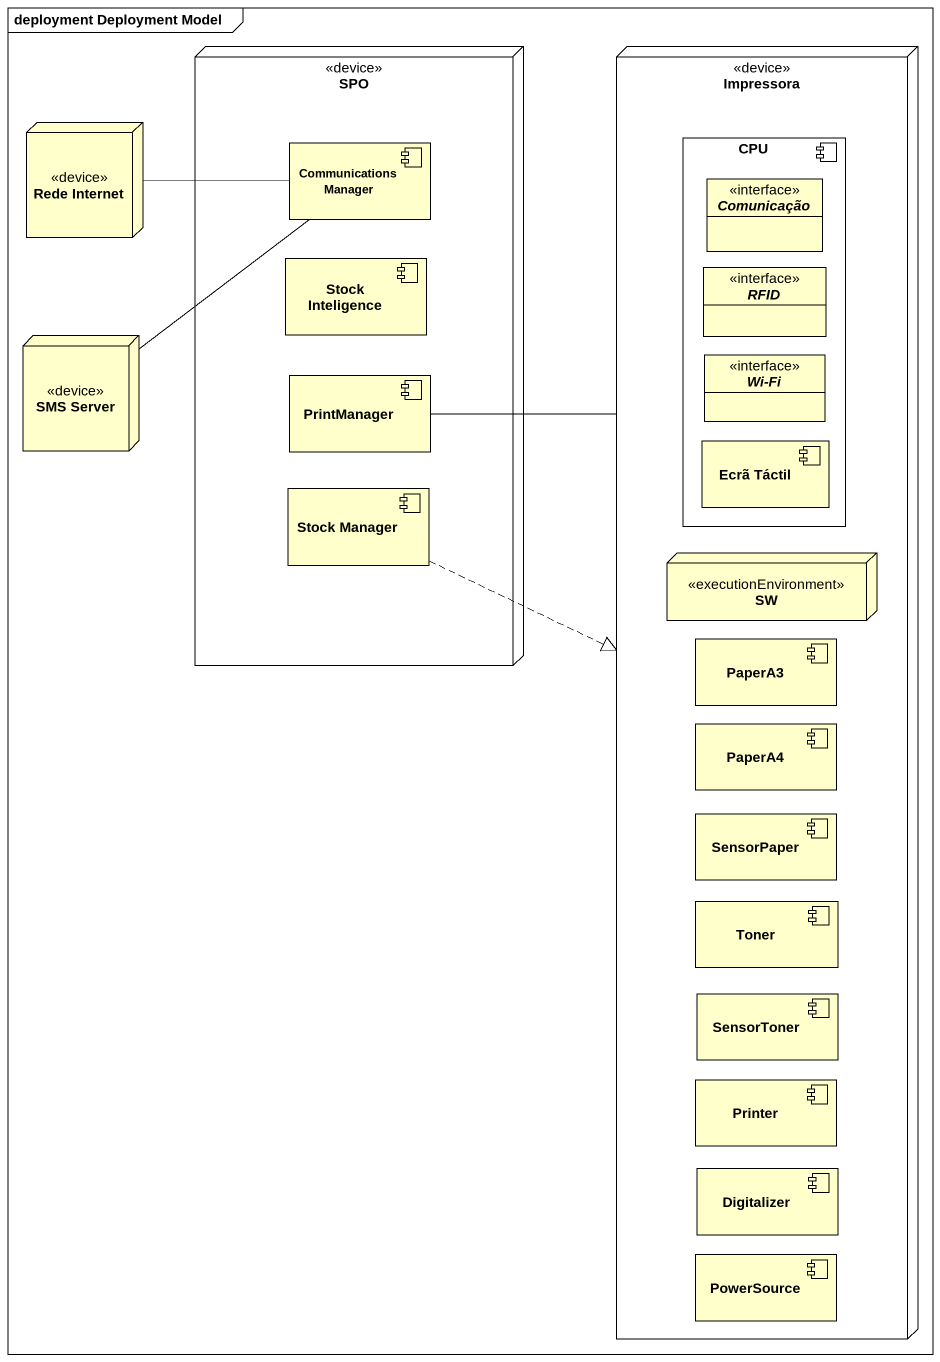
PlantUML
@startuml
mainframe deployment Deployment Model
allowmixing
hide circle
hide empty members
node SPO <<device>> {
  component "Communications Manager" as Communications_Manager
  component "Stock Inteligence" as Stock_Inteligence
  component PrintManager
  component "Stock Manager" as Stock_Manager
}
node Impressora <<device>> {
  component CPU {
    interface Comunicação
    interface RFID
    interface "Wi-Fi" as Wi_Fi
    component "Ecrã Táctil" as Ecrã_Táctil
  }
  node SW <<executionEnvironment>>
  component PaperA3
  component PaperA4
  component SensorPaper
  component Toner
  component SensorToner
  component Printer
  component Digitalizer
  component PowerSource
}
node "Rede Internet" as Rede_Internet <<device>>
node "SMS Server" as SMS_Server <<device>>
Communications_Manager -left- Rede_Internet
Communications_Manager -- SMS_Server
PrintManager -- Impressora
Stock_Manager .right.|> Impressora
@enduml
